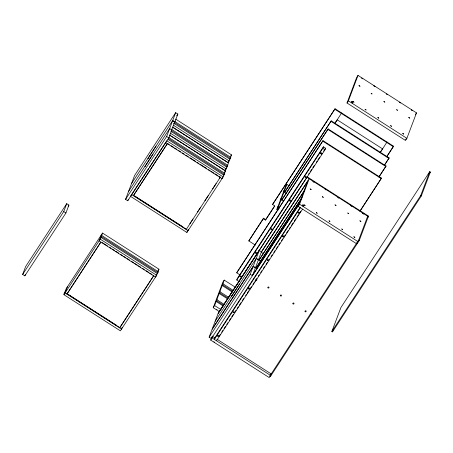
<?xml version="1.0" encoding="UTF-8"?>
<svg xmlns="http://www.w3.org/2000/svg" width="453" height="453" viewBox="0 0 453 453"><rect width="100%" height="100%" fill="white"/><g stroke="black" fill="none" stroke-linecap="round" stroke-linejoin="round"><path stroke-width="0.68" d="M22.65 274.439L25.634 266.551L66.727 203.674L68.913 205.073L65.928 212.967L24.836 275.837L22.65 274.439L63.743 211.568L66.727 203.674M24.836 275.837L25.334 274.524M63.935 294.699L66.234 288.618L102.537 233.069L158.969 269.212L156.67 275.294L120.368 330.837L63.935 294.699L100.243 239.15L102.537 233.069M64.87 293.091L65.255 292.502M67.389 286.845L65.096 292.927L121.523 329.065L122.214 327.242M101.381 234.841L99.082 240.922L155.509 277.066L156.659 274.025M99.575 240.05L99.19 240.645M101.449 236.557L101.823 235.566L158.256 271.709L157.882 272.695L157.338 273.521L100.906 237.383L101.449 236.557L157.882 272.695M169.671 128.516L171.823 130L168.844 137.888L127.746 200.764L125.566 199.365L128.544 191.472L169.671 128.516L172.655 120.623L174.841 122.021L171.064 131.16M128.578 191.387L131.563 183.499L172.689 120.538L175.668 112.644L177.853 114.043L174.869 121.936L173.703 123.76M131.591 183.414L134.575 175.521L175.668 112.644M127.746 200.764L128.244 199.45M133.527 195.419L133.42 195.702L167.514 143.42L133.527 195.419L186.947 229.631M145.232 165.945L145.017 166.511L152.955 154.128M148.244 157.967L148.029 158.533L155.968 146.149M125.566 199.365L166.659 136.489L169.643 128.601M121.296 329.235L121.681 328.64M156.008 276.188L155.617 276.783M186.319 229.229L186.211 229.512L220.305 177.225L220.198 177.508M140.872 180.356L130.441 196.308L186.874 232.451L187.565 230.622M187.802 230.843L188.193 230.254M188.493 229.461L188.029 230.673L131.602 194.535M222.48 177.457L222.021 178.675L165.588 142.536M169.513 135.141L225.033 170.696L225.951 168.267M173.397 127.723L228.046 162.723L228.737 160.894M222.514 177.803L222.129 178.391M225.526 169.824L225.141 170.413M228.539 161.846L228.153 162.44M186.874 232.451L223.176 176.902L225.475 170.821L169.637 135.062M225.033 170.696L226.194 168.924L228.488 162.842L172.655 127.083M228.046 162.723L229.207 160.951L231.506 154.869L175.668 119.105M168.012 139.377L223.844 175.135L224.388 174.309L224.762 173.318L168.924 137.559M171.024 131.398L226.862 167.157L227.4 166.33L227.774 165.339L171.347 129.201M174.037 123.42L229.875 159.179L230.413 158.352L230.787 157.361L174.36 121.223M219.716 311.857L213.216 307.695L222.836 282.236L224.229 280.113L235.452 287.298M213.216 307.695L214.609 305.565L224.229 280.113M223.278 306.047L216.155 301.483L216.987 299.784L224.116 304.348M227.48 298.833L219.167 293.504L220.005 291.806L228.912 297.513M232.276 291.992L222.18 285.526L223.018 283.827L233.708 290.679M298.759 204.813L211.319 338.601L209.133 337.196L212.112 329.308L253.21 266.432L255.396 267.831M215.158 321.245L218.142 313.351L259.235 250.481L261.421 251.879L252.412 275.724L250.226 274.325L253.21 266.432M271.392 373.425L269.235 377.587L210.741 340.124L212.061 336.624M210.741 340.124L212.87 336.041M239.711 274.722L236.755 272.831L236.947 272.321L323 140.662L381.494 178.12L360.078 211.104M255.367 245.118L248.81 240.922L263.527 218.193L265.713 219.592L265.52 220.101L263.335 218.703L263.527 218.193M238.946 281.398L236.76 279.999L237.338 278.47L323.391 146.812L325.571 148.21L324.994 149.739L218.176 313.272L307.202 176.846L368.482 216.098L359.252 240.532L270.418 376.449L269.807 376.058L358.64 240.147L359.252 240.532M231.811 295.803L231.602 296.37L239.535 283.986M216.885 339.778L216.5 340.798L302.553 209.139M265.52 220.101L274.79 205.917L272.604 204.518L272.797 204.014L335.056 108.754L393.549 146.217L386.8 156.761M259.235 250.481L256.256 258.369L215.13 321.33L212.146 329.223L253.238 266.347L256.222 258.453L258.408 259.858M278.046 210.215L276.862 209.456L285.52 186.545L286.913 184.416L289.274 185.928M276.862 209.456L278.255 207.327L286.913 184.416M257.293 268.776L256.109 268.017L256.302 267.508L302.111 197.423M260.82 261.296L259.048 260.158L259.241 259.648L304.812 189.92M283.533 201.268L281.76 200.13L281.953 199.62L328.148 128.946L386.035 166.019L378.912 177.129M286.472 193.408L284.699 192.276L284.892 191.766L331.239 120.855L389.127 157.927L384.297 165.526M307.202 176.846L307.009 177.355L368.289 216.602L367.519 217.785M367.683 216.217L358.068 241.676L356.675 243.799L298.182 206.341L307.802 180.883M236.755 272.831L323 140.662M272.604 204.518L335.056 108.754M298.182 206.341L299.575 204.212L309.189 178.754L261.398 251.879M281.76 200.13L328.148 128.946M284.699 192.276L331.239 120.855M236.76 279.999L322.813 148.341L323.391 146.812M341.607 112.95L334.858 123.499M347.009 102.995L356.624 77.542L358.017 75.413L416.511 112.876L406.89 138.329L405.503 140.458L347.009 102.995L348.397 100.872L358.017 75.413M270.418 376.449L270.905 375.152M311.307 313.346L310.815 314.637L310.209 314.246M386.998 142.016L380.243 152.565M356.675 243.799L357.168 242.497M331.868 331.488L340.911 307.559L429.744 171.647L430.35 172.032L421.307 195.962L332.474 331.879L331.868 331.488L420.701 195.577L429.744 171.647M332.474 331.879L332.961 330.582M405.746 139.807L406.239 138.499M68.154 206.234L68.913 205.073M176.715 115.787L177.853 114.043M64.977 291.942L64.06 293.759L64.603 292.932M101.285 236.392L101.823 235.566M141.642 179.173L148.595 168.533M149.365 167.355L166.749 140.764L223.176 176.902M100.623 242.4L66.914 294.093L100.9 242.089M230.73 156.047L231.506 154.869M230.249 158.188L230.787 157.361M119.705 327.898L153.799 275.617L119.813 327.615L66.982 293.787M157.808 270.985L158.969 269.212M227.236 166.166L227.774 165.339M189.847 223.765L192.938 219.042M197.57 211.947L200.662 207.219M204.909 200.719L208.386 195.402M212.633 188.901L216.109 183.584M219.586 178.267L220.362 177.083M224.32 172.593L225.475 170.821M224.218 174.145L224.762 173.318M248.81 240.922L263.335 218.703M222.553 284.541L223.018 283.827M284.042 190.464L283.204 192.163L283.669 191.455M265.713 219.592L274.592 206.002M219.541 292.513L220.005 291.806M281.03 198.437L280.192 200.135L280.656 199.428M216.528 300.492L216.987 299.784M278.012 206.415L277.174 208.114L277.638 207.406M335.05 122.99L336.981 120.034M308.595 174.19L309.365 173.006M310.135 171.829L311.681 169.462M312.836 167.695L314.382 165.334M316.313 162.378L317.083 161.2M317.853 160.017L319.784 157.066M321.33 154.705L322.1 153.522M323.646 151.16L325.571 148.21M261.205 252.389L307.61 181.393M259.048 260.158L304.235 191.019M209.133 337.196L250.226 274.325M256.109 268.017L301.534 198.522M252.644 275.152L298.952 204.303M300.169 207.389L214.892 337.87L214.314 339.399L300.367 207.74M219.003 336.319L220.164 334.546M221.704 332.185L222.865 330.413M224.02 328.64L225.566 326.279M226.721 324.507L227.882 322.74M229.422 320.379L230.583 318.606M231.738 316.834L233.284 314.473M234.439 312.7L235.985 310.339M237.14 308.567L238.301 306.794M239.456 305.028L241.002 302.666M242.157 300.894L243.703 298.533M245.634 295.577L246.404 294.399M247.174 293.216L248.72 290.854M249.875 289.082L251.421 286.721M252.961 284.359L254.122 282.593M254.892 281.409L256.823 278.459M258.363 276.098L259.139 274.914M260.679 272.553L261.84 270.781M263.38 268.419L264.541 266.647M266.081 264.286L267.242 262.519M268.397 260.747L269.558 258.974M271.098 256.613L272.259 254.841M273.799 252.48L274.96 250.707M276.115 248.935L277.661 246.574M278.816 244.807L279.977 243.035M281.517 240.673L282.678 238.901M283.833 237.129L285.379 234.767M286.534 232.995L288.08 230.634M289.235 228.861L290.396 227.095M291.551 225.322L293.097 222.961M294.252 221.189L295.798 218.827M296.953 217.055L298.499 214.694M299.269 213.516L300.815 211.155M380.05 152.644L382.366 149.105M386.602 156.84L393.549 146.217M415.469 114.467L416.511 112.876M384.489 165.017L389.127 157.927M379.104 176.619L386.035 166.019M359.886 211.183L381.494 178.12M367.711 217.276L368.482 216.098M429.58 173.216L430.35 172.032M214.467 342.157L213.873 341.8M216.715 309.614L217.112 309.699M348.397 100.872L406.89 138.329M334.863 109.264L393.357 146.727M337.247 119.841L382.632 148.907M331.047 121.364L388.934 158.437M327.955 129.456L385.843 166.528M420.701 195.577L421.307 195.962M322.808 141.172L381.301 178.629M322.813 148.341L324.994 149.739M172.689 120.538L174.869 121.936M174.581 122.593L230.413 158.352M299.575 204.212L358.068 241.676M173.369 125.187L229.207 160.951M171.562 130.572L227.4 166.33M170.356 133.165L226.194 168.924M278.255 207.327L279.439 208.086M166.659 136.489L168.844 137.888M168.55 138.544L224.388 174.309M167.48 143.391L169.258 144.535M171.041 145.673L173.42 147.197M174.609 147.955L176.981 149.479M178.765 150.623L180.549 151.761M182.327 152.904L184.111 154.043M185.894 155.186L188.267 156.71M190.05 157.848L195.396 161.274M197.18 162.412L198.958 163.556M200.147 164.314L206.681 168.499M208.465 169.643L210.249 170.781M211.432 171.545L213.81 173.063M214.999 173.827L217.967 175.73M219.156 176.489L220.345 177.248M261.262 252.304L263.623 253.816M256.256 258.369L258.442 259.773M253.238 266.347L255.424 267.746M134.734 196.013L182.848 226.828M222.644 284.818L232.74 291.285M219.631 292.797L227.944 298.119M216.613 300.769L223.742 305.339M214.609 305.565L221.109 309.733M63.743 211.568L65.928 212.967M100.243 239.15L156.67 275.294M102.157 242.542L107.503 245.968M109.286 247.112L111.07 248.25M112.259 249.014L114.632 250.532M115.821 251.296L118.794 253.199M120.572 254.337L122.355 255.481M123.544 256.239L125.917 257.763M127.106 258.521L129.484 260.045M131.262 261.183L133.641 262.706M134.83 263.465L137.202 264.988M138.392 265.752L140.77 267.27M142.553 268.414L144.331 269.552M146.115 270.696L148.493 272.219M149.677 272.978L152.055 274.501M212.706 336.471L215.067 337.983M217.434 339.495L271.2 373.929M212.129 338L270.622 375.458M67.038 293.646L116.336 325.22M256.636 279.269A0.578 0.566 20.7 0 1 256.596 280.248A0.578 0.566 20.7 0 1 255.752 279.705M361.834 78.137L362.774 78.777L361.834 78.137M359.008 85.606L359.954 86.246L359.008 85.606M373.968 85.906L374.908 86.551L373.968 85.906M351.653 101.478L352.598 102.118L351.653 101.478M351.358 102.27L352.298 102.91L351.358 102.27M352.983 101.557L353.923 102.197L352.983 101.557M371.149 93.375L372.089 94.014L371.205 93.38M386.709 94.071L387.655 94.711L386.709 94.071M365.118 109.332L366.064 109.971L365.118 109.332M383.889 101.534L384.829 102.174L383.946 101.54M399.45 102.231L400.395 102.871L399.45 102.231M377.859 117.491L378.804 118.131L377.859 117.491M396.63 109.7L397.575 110.339L396.692 109.7M411.59 110L412.53 110.64L411.59 110M390.605 125.651L391.545 126.291L390.605 125.651M313.006 181.477L313.952 182.117L313.006 181.477M408.765 117.469L409.71 118.108L408.765 117.469M310.186 188.946L311.126 189.586L310.186 188.946M402.74 133.42L403.68 134.065L402.74 133.42M325.141 189.252L326.086 189.892L325.203 189.252M302.83 204.818L303.77 205.464L302.83 204.818M302.53 205.611L303.47 206.251L302.53 205.611M304.156 204.898L305.101 205.537L304.156 204.898M322.321 196.715L323.261 197.355L322.321 196.715M337.887 197.412L338.827 198.052L337.944 197.412M316.29 212.672L317.236 213.312L316.353 212.672M335.061 204.875L336.007 205.52L335.061 204.875M350.628 205.571L351.568 206.211L350.684 205.577M329.037 220.832L329.977 221.472L329.093 220.832M347.802 213.04L348.748 213.68L347.802 213.04M362.762 213.34L363.708 213.986L362.762 213.34M341.777 228.992L342.717 229.631L341.834 228.997M359.942 220.809L360.882 221.449L359.942 220.809M353.912 236.766L354.858 237.406L353.912 236.766M267.955 287.768A0.578 0.566 20.7 0 0 268.946 287.825A0.578 0.566 20.7 0 0 268.487 286.947A0.578 0.566 20.7 0 0 267.955 287.768M280.452 295.769A0.578 0.566 20.7 0 0 281.449 295.826A0.578 0.566 20.7 0 0 280.99 294.954A0.578 0.566 20.7 0 0 280.452 295.769M292.949 303.776A0.578 0.566 20.7 0 0 293.946 303.833A0.578 0.566 20.7 0 0 293.487 302.955A0.578 0.566 20.7 0 0 292.949 303.776M305.09 311.551A0.578 0.566 20.7 0 0 306.081 311.607A0.578 0.566 20.7 0 0 305.622 310.73A0.578 0.566 20.7 0 0 305.09 311.551M217.678 336.098A0.578 0.566 20.7 0 0 218.674 336.154A0.578 0.566 20.7 0 0 218.21 335.277A0.578 0.566 20.7 0 0 217.678 336.098M233.125 312.457A0.578 0.566 20.7 0 0 234.122 312.513A0.578 0.566 20.7 0 0 233.663 311.641A0.578 0.566 20.7 0 0 233.125 312.457M248.572 288.821A0.578 0.566 20.7 0 0 249.569 288.878A0.578 0.566 20.7 0 0 249.11 288A0.578 0.566 20.7 0 0 248.572 288.821M267.27 260.22A0.578 0.566 20.7 0 0 268.267 260.277A0.578 0.566 20.7 0 0 267.802 259.399A0.578 0.566 20.7 0 0 267.27 260.22M282.717 236.585A0.578 0.566 20.7 0 0 283.714 236.642A0.578 0.566 20.7 0 0 283.255 235.764A0.578 0.566 20.7 0 0 282.717 236.585M298.165 212.944A0.578 0.566 20.7 0 0 299.161 213.001A0.578 0.566 20.7 0 0 298.703 212.129A0.578 0.566 20.7 0 0 298.165 212.944M240.124 276.698A0.578 0.566 20.7 0 0 241.121 276.755A0.578 0.566 20.7 0 0 240.656 275.877A0.578 0.566 20.7 0 0 240.124 276.698M255.571 253.057A0.578 0.566 20.7 0 0 256.568 253.114A0.578 0.566 20.7 0 0 256.109 252.242A0.578 0.566 20.7 0 0 255.571 253.057M271.019 229.422A0.578 0.566 20.7 0 0 272.015 229.478A0.578 0.566 20.7 0 0 271.557 228.601A0.578 0.566 20.7 0 0 271.019 229.422M289.716 200.821A0.578 0.566 20.7 0 0 290.707 200.877A0.578 0.566 20.7 0 0 290.248 200A0.578 0.566 20.7 0 0 289.716 200.821M305.163 177.185A0.578 0.566 20.7 0 0 306.16 177.242A0.578 0.566 20.7 0 0 305.696 176.364A0.578 0.566 20.7 0 0 305.163 177.185M320.611 153.544A0.578 0.566 20.7 0 0 321.607 153.601A0.578 0.566 20.7 0 0 321.149 152.729A0.578 0.566 20.7 0 0 320.611 153.544"/></g></svg>
